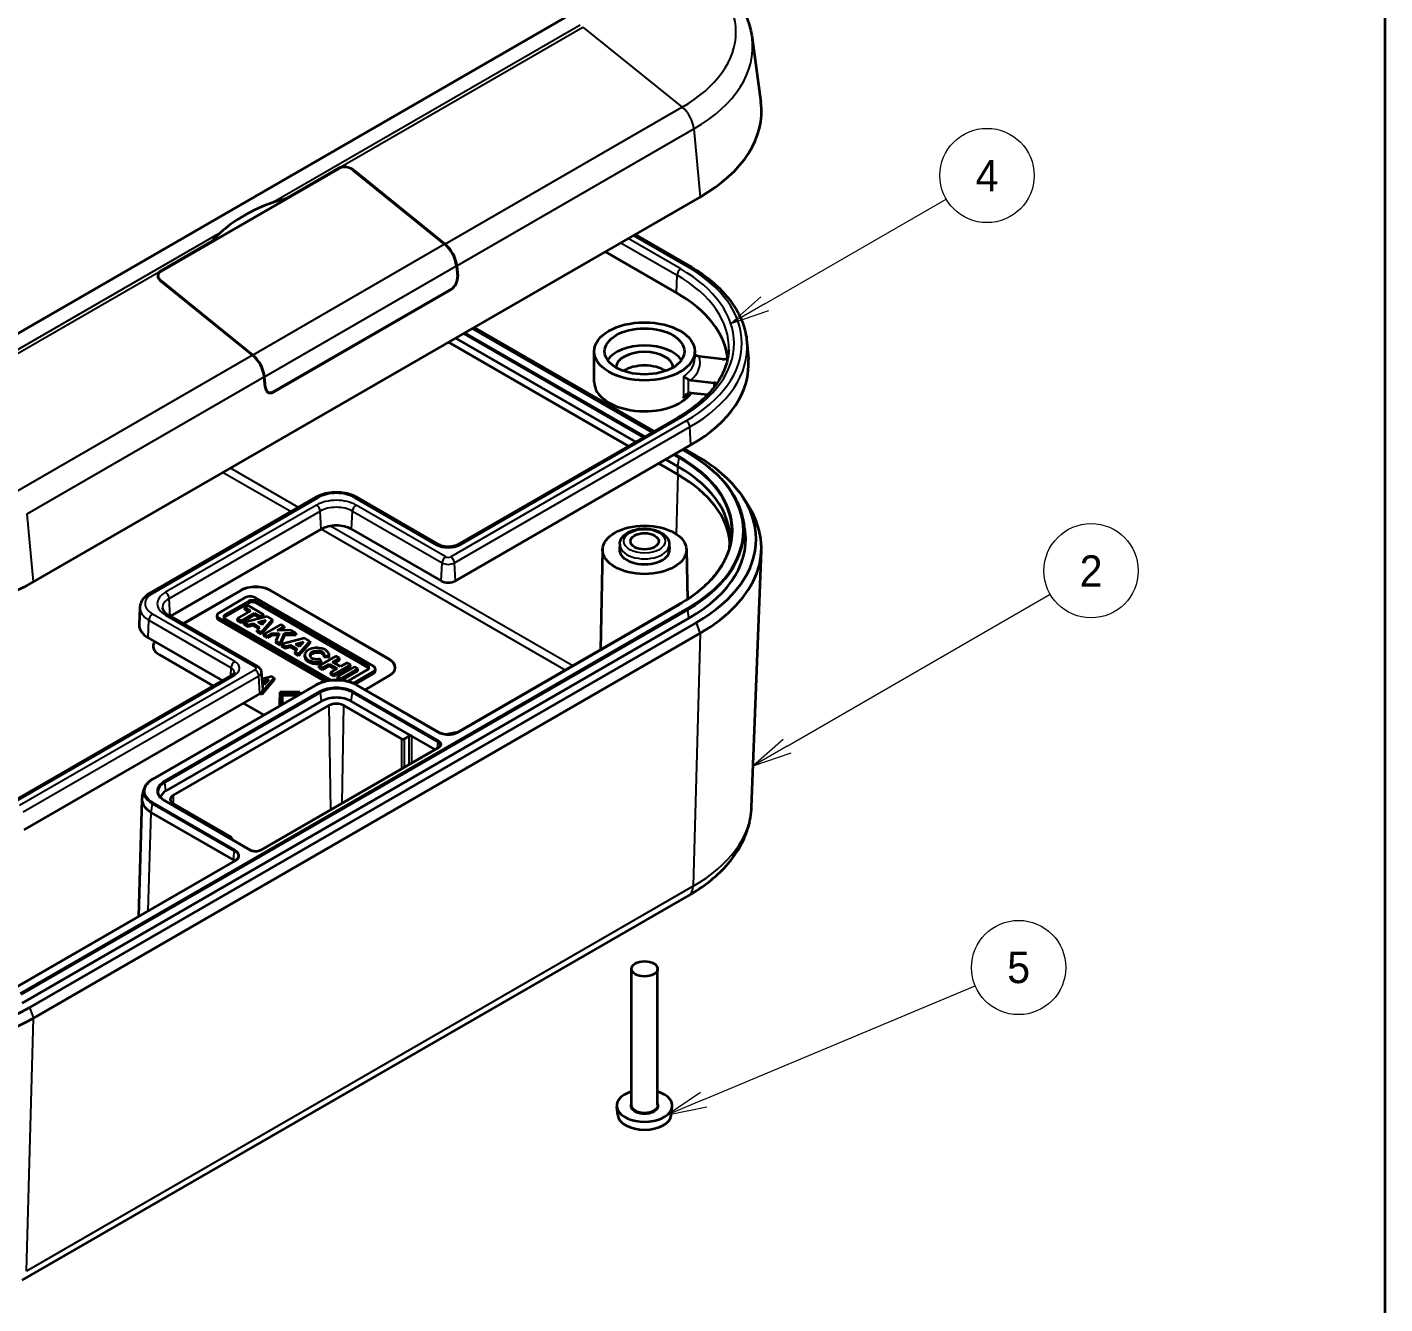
# Model space of a CAD drawing. Header units: millimetres. Extents: x 22 to 2984, y 12 to 577.
# Drawn here: x 478.7 to 608.2, y 115.8 to 237.7 of the extents above; entities that cross this region are included whole.
import ezdxf

# ---------------------------------------------------------------- set-up
doc = ezdxf.new("R2010")
doc.units = ezdxf.units.MM
doc.header["$LTSCALE"] = 1.5
for name, color, linetype, lineweight in [('Border (ISO)', 7, 'Continuous', 35), ('Visible (ISO)', 7, 'Continuous', 35), ('Visible Narrow (ISO)', 7, 'Continuous', 25)]:
    doc.layers.add(name, color=color, linetype=linetype, lineweight=lineweight)
doc.layers.add('Symbol (TK)', color=100, linetype='Continuous', lineweight=18, true_color=0x00ff3f)
doc.styles.add('Note Text (TK2)', font='MS PGothic.ttf')

# ---------------------------------------------------------------- blocks, each defined once
blk = doc.blocks.new('図面枠 tk図枠')
at = {"layer": 'Border (ISO)'}
blk.add_line((405.5, 289), (405.5, 8), dxfattribs=at)
blk = doc.blocks.new('バルーン2')
at = {"layer": 'Symbol (TK)', "color": 100, "true_color": 0x00ff40}
for p, q in [((366.044, 140.882), (377.586, 147.546)), ((365.794, 141.315), (363.879, 139.632)), ((366.044, 140.882), (363.879, 139.632)), ((363.879, 139.632), (366.294, 140.449))]:
    blk.add_line(p, q, dxfattribs=at)
at = {"layer": 'Symbol (TK)'}
blk.add_circle((380.184, 149.046), 3, dxfattribs=at)
at = {"layer": 'Symbol (TK)', "color": 7, "insert": (380.184, 149.029), "char_height": 2, "attachment_point": 5, "style": 'Note Text (TK2)'}
blk.add_mtext('4', dxfattribs=at)
blk = doc.blocks.new('バルーン3')
at = {"layer": 'Symbol (TK)', "color": 100, "true_color": 0x00ff40}
for p, q in [((367.468, 112.724), (384.209, 122.39)), ((367.218, 113.157), (365.303, 111.474)), ((367.468, 112.724), (365.303, 111.474)), ((365.303, 111.474), (367.718, 112.291))]:
    blk.add_line(p, q, dxfattribs=at)
at = {"layer": 'Symbol (TK)'}
blk.add_circle((386.807, 123.89), 3, dxfattribs=at)
at = {"layer": 'Symbol (TK)', "color": 7, "insert": (386.807, 123.872), "char_height": 2, "attachment_point": 5, "style": 'Note Text (TK2)'}
blk.add_mtext('2', dxfattribs=at)
blk = doc.blocks.new('バルーン4')
at = {"layer": 'Symbol (TK)', "color": 100, "true_color": 0x00ff40}
for p, q in [((362.154, 90.231), (379.437, 97.479)), ((361.96, 90.692), (359.848, 89.264)), ((362.154, 90.231), (359.848, 89.264)), ((359.848, 89.264), (362.347, 89.77))]:
    blk.add_line(p, q, dxfattribs=at)
at = {"layer": 'Symbol (TK)'}
blk.add_circle((382.196, 98.636), 3, dxfattribs=at)
at = {"layer": 'Symbol (TK)', "color": 7, "insert": (382.196, 98.63), "char_height": 2, "attachment_point": 5, "style": 'Note Text (TK2)'}
blk.add_mtext('5', dxfattribs=at)

msp = doc.modelspace()

# ---------------------------------------------------------------- linework, layer by layer
at = {"layer": 'Visible (ISO)'}
for p, q in [((530.0199, 238.65984), (466.52171, 201.99914)), ((547.84938, 236.70926), (548.68529, 230.58559)), ((491.40776, 214.41321), (508.44904, 224.25199)), ((503.42858, 221.40242), (508.37833, 224.26015)), ((509.72183, 224.10502), (518.50535, 217.00539)), ((509.79254, 224.09686), (518.5407, 217.0258)), ((479.24963, 184.77106), (542.88924, 221.51341)), ((503.42858, 221.40242), (503.42858, 221.35343)), ((536.69362, 217.93636), (541.81763, 214.97801)), ((491.40776, 214.4622), (496.35751, 217.31993)), ((496.35751, 217.27094), (496.35751, 217.31993)), ((533.84815, 216.29353), (540.63638, 212.37435)), ((491.14416, 214.00274), (491.14416, 213.83629)), ((519.63356, 214.93307), (519.72757, 213.90184)), ((519.66892, 214.95348), (519.759, 213.96535)), ((500.19128, 206.43176), (491.40776, 213.53139)), ((500.15593, 206.41134), (491.40776, 213.4824)), ((519.16188, 212.75875), (502.12061, 202.91997)), ((519.13046, 212.69524), (502.15989, 202.89729)), ((521.16776, 208.9725), (538.3342, 199.06146)), ((521.32249, 209.06183), (538.48892, 199.15079)), ((536.04719, 197.74105), (518.88075, 207.6521)), ((519.55472, 208.04121), (536.72116, 198.13017)), ((547.35406, 207.70338), (547.49618, 206.04597)), ((532.78594, 203.83626), (532.78594, 206.77564)), ((542.38594, 206.12245), (542.38594, 206.77564)), ((544.99923, 206.03575), (542.79102, 206.29074)), ((501.37422, 203.35089), (501.28414, 204.33902)), ((501.4135, 203.32821), (501.3195, 204.35943)), ((542.00655, 204.02618), (544.21476, 203.7712)), ((501.6499, 202.88735), (501.51643, 202.96441)), ((543.58663, 202.61899), (542.00655, 202.80144)), ((540.78953, 200.47905), (519.71775, 188.31325)), ((519.53494, 184.86413), (542.02094, 197.84643)), ((541.22982, 197.38967), (541.69457, 197.12135)), ((541.38454, 197.479), (542.53569, 196.81439)), ((540.76792, 195.01553), (538.94281, 196.06927)), ((539.61678, 196.45838), (540.76792, 195.79377)), ((506.21201, 192.8448), (490.37282, 183.70004)), ((517.97748, 188.31325), (510.12859, 192.8448)), ((546.98769, 192.83397), (547.4554, 192.11953)), ((546.94225, 190.92265), (547.10275, 190.18527)), ((492.33824, 181.49121), (506.73631, 189.80393)), ((509.60429, 189.80393), (518.16029, 184.86413)), ((535.22011, 188.39057), (535.18759, 187.88427)), ((539.95178, 188.39057), (539.9843, 187.88427)), ((533.58625, 187.86143), (533.38154, 178.28663)), ((541.58564, 187.86143), (541.68715, 183.11333)), ((547.803, 163.24797), (548.74223, 187.78189)), ((493.5601, 180.78577), (499.04862, 183.95456)), ((493.57425, 180.7776), (499.04862, 183.93823)), ((499.48007, 183.26609), (496.97213, 181.81814)), ((497.58076, 181.6485), (499.77389, 182.91471)), ((499.77389, 182.73508), (497.58076, 181.46887)), ((511.71545, 176.72302), (500.38251, 183.26609)), ((500.53991, 182.91471), (511.10683, 176.81389)), ((511.10683, 176.63426), (500.53991, 182.73508)), ((501.87705, 183.95456), (513.19076, 177.42259)), ((501.87705, 183.93823), (513.19076, 177.40626)), ((489.41642, 182.33656), (489.34599, 180.69032)), ((492.10802, 181.62413), (500.66402, 176.68432)), ((496.78523, 181.378), (496.78523, 181.55762)), ((499.98426, 182.01173), (498.6988, 181.26957)), ((499.07656, 181.05147), (500.36203, 181.79363)), ((500.36203, 181.614), (499.07656, 180.87184)), ((501.55545, 181.46811), (499.35988, 180.88789)), ((499.76107, 182.5041), (499.44626, 182.32235)), ((499.44626, 182.32235), (499.98426, 182.01173)), ((499.44626, 182.14272), (499.44626, 182.32235)), ((499.8287, 181.92192), (499.44626, 182.14272)), ((501.22249, 181.66035), (499.76107, 182.5041)), ((500.36203, 181.79363), (500.90769, 181.47859)), ((500.36203, 181.614), (500.36203, 181.79363)), ((500.90769, 181.29897), (500.36203, 181.614)), ((500.90769, 181.47859), (501.22249, 181.66035)), ((501.22249, 181.48072), (500.90769, 181.29897)), ((500.90769, 181.29897), (500.90769, 181.47859)), ((501.22249, 181.48072), (501.22249, 181.66035)), ((502.06727, 181.17261), (501.55545, 181.46811)), ((540.90194, 182.62853), (519.68884, 170.38114)), ((541.82858, 181.30095), (478.18897, 144.5586)), ((542.53569, 180.8927), (478.89608, 144.15036)), ((496.97213, 181.29711), (507.33276, 175.31541)), ((507.10432, 175.26767), (496.97213, 181.11748)), ((507.69614, 175.36612), (497.58076, 181.20624)), ((498.6988, 181.26957), (498.6988, 181.08994)), ((498.6988, 181.26957), (499.07656, 181.05147)), ((499.07656, 180.87184), (498.6988, 181.08994)), ((499.07656, 180.87184), (499.07656, 181.05147)), ((499.35988, 180.88789), (499.7462, 180.66485)), ((499.35988, 180.70826), (499.35988, 180.88789)), ((499.7462, 180.48522), (499.35988, 180.70826)), ((499.7462, 180.66485), (500.22153, 180.79046)), ((499.7462, 180.48522), (499.7462, 180.66485)), ((500.22153, 180.61083), (499.7462, 180.48522)), ((500.22153, 180.79046), (500.8416, 180.43247)), ((500.22153, 180.61083), (500.22153, 180.79046)), ((500.73678, 180.31335), (500.22153, 180.61083)), ((500.8416, 180.43247), (500.60816, 180.1672)), ((500.60816, 180.1672), (500.98902, 179.94731)), ((500.60816, 179.98757), (500.60816, 180.1672)), ((500.67468, 180.91022), (501.43999, 181.11247)), ((501.06414, 180.68536), (500.67468, 180.91022)), ((501.23402, 180.87841), (500.88812, 180.78699)), ((500.98902, 179.94731), (502.06727, 181.17261)), ((502.06727, 180.99299), (500.98902, 179.76768)), ((501.43999, 181.11247), (501.06414, 180.68536)), ((502.85674, 180.71624), (501.25633, 179.7924)), ((502.06727, 180.99299), (502.06727, 181.17261)), ((502.51523, 180.12881), (503.19475, 180.52106)), ((503.83673, 180.15034), (502.51523, 180.12881)), ((503.19475, 180.34143), (502.83545, 180.13402)), ((503.19475, 180.52106), (502.85674, 180.71624)), ((503.19475, 180.52106), (503.19475, 180.34143)), ((504.30728, 179.87862), (503.83673, 180.15034)), ((479.24963, 143.12974), (542.88924, 179.87208)), ((490.21967, 179.42871), (497.27448, 175.35561)), ((500.98902, 179.76768), (500.60816, 179.98757)), ((500.98902, 179.76768), (500.98902, 179.94731)), ((501.25633, 179.7924), (501.59434, 179.59722)), ((501.25633, 179.7924), (501.25633, 179.61277)), ((501.59434, 179.41759), (501.25633, 179.61277)), ((501.59434, 179.59722), (502.01717, 179.8413)), ((502.01717, 179.66167), (501.59434, 179.41759)), ((501.59434, 179.59722), (501.59434, 179.41759)), ((502.01717, 179.8413), (502.7242, 179.85282)), ((502.01717, 179.8413), (502.01717, 179.66167)), ((502.6447, 179.6719), (502.01717, 179.66167)), ((502.7242, 179.85282), (502.40594, 179.12856)), ((502.40594, 179.12856), (502.80398, 178.89871)), ((502.40594, 179.12856), (502.40594, 178.94893)), ((502.80398, 178.71908), (502.40594, 178.94893)), ((502.80398, 178.89871), (503.22685, 179.86101)), ((503.22685, 179.68139), (502.80398, 178.71908)), ((502.80398, 178.89871), (502.80398, 178.71908)), ((505.13897, 179.39917), (502.9434, 178.81894)), ((503.22685, 179.86101), (504.30728, 179.87862)), ((503.22685, 179.86101), (503.22685, 179.68139)), ((504.30728, 179.69899), (503.22685, 179.68139)), ((504.2582, 178.84127), (505.02351, 179.04352)), ((504.64766, 178.61642), (504.2582, 178.84127)), ((504.30728, 179.87862), (504.30728, 179.69899)), ((504.57254, 177.87836), (505.65079, 179.10367)), ((505.65079, 178.92404), (504.57254, 177.69873)), ((505.02351, 179.04352), (504.64766, 178.61642)), ((505.65079, 179.10367), (505.13897, 179.39917)), ((505.65079, 179.10367), (505.65079, 178.92404)), ((496.41607, 174.86001), (491.27045, 177.83084)), ((502.9434, 178.81894), (502.9434, 178.63932)), ((502.9434, 178.81894), (503.32972, 178.5959)), ((503.32972, 178.41627), (502.9434, 178.63932)), ((503.32972, 178.5959), (503.80505, 178.72152)), ((503.32972, 178.41627), (503.32972, 178.5959)), ((503.80505, 178.54189), (503.32972, 178.41627)), ((503.80505, 178.72152), (504.42512, 178.36352)), ((503.80505, 178.72152), (503.80505, 178.54189)), ((504.3203, 178.24441), (503.80505, 178.54189)), ((504.42512, 178.36352), (504.19168, 178.09825)), ((504.19168, 178.09825), (504.57254, 177.87836)), ((504.19168, 178.09825), (504.19168, 177.91862)), ((504.57254, 177.69873), (504.19168, 177.91862)), ((504.81754, 178.80946), (504.47164, 178.71805)), ((504.57254, 177.87836), (504.57254, 177.69873)), ((505.15642, 177.61724), (505.15642, 177.79687)), ((508.12273, 177.67649), (506.52246, 176.75257)), ((506.97316, 177.75385), (506.97316, 177.57422)), ((506.97316, 177.75385), (507.46414, 177.7218)), ((507.46414, 177.54217), (506.97316, 177.57422)), ((507.46414, 177.54217), (507.46414, 177.7218)), ((507.47146, 177.61724), (507.47146, 177.79687)), ((508.4559, 177.48414), (508.12273, 177.67649)), ((506.52246, 176.75257), (506.85563, 176.56022)), ((506.52246, 176.57294), (506.52246, 176.75257)), ((506.85563, 176.38059), (506.52246, 176.57294)), ((506.73972, 177.17543), (506.55061, 177.45144)), ((506.73972, 176.9958), (506.73972, 177.17543)), ((506.85563, 176.56022), (507.49835, 176.9313)), ((507.49835, 176.75167), (506.85563, 176.38059)), ((506.85563, 176.38059), (506.85563, 176.56022)), ((507.49835, 176.9313), (508.24339, 176.50115)), ((507.49835, 176.75167), (507.49835, 176.9313)), ((508.08783, 176.41134), (507.49835, 176.75167)), ((508.24339, 176.50115), (507.60067, 176.13007)), ((507.81316, 177.11305), (508.4559, 177.48414)), ((508.55819, 176.6829), (507.81316, 177.11305)), ((507.93383, 175.93772), (509.53411, 176.86164)), ((509.53411, 176.68201), (507.93383, 175.75809)), ((508.4559, 177.30451), (507.96872, 177.02323)), ((509.89088, 176.65565), (508.29061, 175.73173)), ((508.4559, 177.30451), (508.4559, 177.48414)), ((509.20094, 177.05399), (508.55819, 176.6829)), ((508.6264, 175.53786), (510.22667, 176.46178)), ((510.22667, 176.28215), (508.6407, 175.36649)), ((509.53411, 176.86164), (509.20094, 177.05399)), ((511.10683, 176.37163), (509.2067, 175.27459)), ((509.53411, 176.68201), (509.53411, 176.86164)), ((510.22667, 176.46178), (509.89088, 176.65565)), ((510.22667, 176.28215), (510.22667, 176.46178)), ((511.90235, 176.28288), (511.90235, 176.46251)), ((498.22171, 175.9025), (477.14992, 163.7367)), ((501.00872, 176.16836), (501.15084, 174.51095)), ((501.04273, 174.19645), (502.22622, 175.61109)), ((502.22622, 175.43146), (501.04273, 174.01682)), ((502.00383, 175.73948), (501.06791, 175.47806)), ((501.08644, 175.26193), (501.72682, 175.4504)), ((501.51252, 175.2077), (501.10146, 175.08672)), ((501.28593, 174.95107), (501.10409, 175.05605)), ((501.72682, 175.4504), (501.28593, 174.95107)), ((502.22622, 175.61109), (502.00383, 175.73948)), ((502.22622, 175.61109), (502.22622, 175.43146)), ((507.60067, 176.13007), (507.60067, 175.95044)), ((507.60067, 176.13007), (507.93383, 175.93772)), ((507.93383, 175.75809), (507.60067, 175.95044)), ((507.93383, 175.75809), (507.93383, 175.93772)), ((508.29061, 175.73173), (508.29061, 175.5521)), ((508.29061, 175.73173), (508.6264, 175.53786)), ((508.60649, 175.36973), (508.29061, 175.5521)), ((508.6264, 175.36787), (508.6264, 175.53786)), ((509.79135, 175.09112), (511.71545, 176.202)), ((511.71545, 176.02237), (509.96723, 175.01303)), ((513.19076, 175.7896), (510.91471, 174.47552)), ((478.38133, 161.10408), (500.86732, 174.08638)), ((506.18332, 174.91283), (490.62632, 165.93099)), ((501.04273, 174.01682), (500.89424, 174.10255)), ((501.02553, 174.20637), (501.04273, 174.19645)), ((501.04273, 174.19645), (501.04273, 174.01682)), ((502.77375, 174.23925), (502.74514, 173.14148)), ((504.67515, 174.25577), (502.77375, 174.23925)), ((502.99224, 173.14748), (503.01045, 174.10259)), ((503.01045, 173.92296), (502.99422, 173.0716)), ((503.01045, 174.10259), (504.66474, 174.1131)), ((503.01045, 174.10259), (503.01045, 173.92296)), ((504.48505, 173.93233), (503.01045, 173.92296)), ((504.66474, 174.1131), (504.67515, 174.25577)), ((504.66474, 174.1131), (504.66474, 174.03608)), ((504.67515, 174.07614), (504.67256, 174.04059)), ((504.67515, 174.25577), (504.67515, 174.07614)), ((518.00649, 170.38108), (510.15728, 174.91283)), ((506.75609, 173.38093), (491.90685, 164.80772)), ((492.61395, 164.39947), (507.46319, 172.97269)), ((501.25396, 172.06686), (499.31169, 173.18823)), ((502.74514, 173.14148), (502.99224, 173.14748)), ((502.74514, 173.14148), (502.74514, 172.96185)), ((502.80672, 172.96334), (502.74514, 172.96185)), ((502.99224, 173.14748), (502.99224, 173.07046)), ((508.87741, 172.97269), (514.39286, 169.78834)), ((515.38277, 170.03331), (509.58452, 173.38093)), ((514.67566, 169.78834), (515.09997, 170.03331)), ((517.58813, 168.76005), (515.38277, 170.03331)), ((517.92097, 168.95221), (500.95041, 159.15425)), ((489.63709, 164.20711), (489.79758, 164.9445)), ((489.61414, 164.02144), (489.27555, 152.82202)), ((499.97527, 159.15425), (491.77283, 163.88993)), ((498.12941, 160.39863), (492.61395, 163.58298)), ((498.34152, 158.23492), (490.49231, 162.76666)), ((498.11608, 160.22766), (498.12941, 160.23535)), ((498.18795, 160.319), (498.19204, 160.1838)), ((498.47542, 158.13357), (477.26233, 145.88619)), ((478.17182, 118.10242), (541.81143, 154.84476)), ((536.33594, 134.8423), (536.33594, 147.82459)), ((538.83594, 134.8423), (538.83594, 147.82459)), ((535.02834, 133.85262), (534.94102, 134.666)), ((540.14355, 133.85262), (540.23087, 134.666))]:
    msp.add_line(p, q, dxfattribs=at)
for centre, major_axis, ratio, start_param, end_param in [((528.74711, 229.67837), (20, 0), 0.577350269, 5.497787144, 6.361833783), ((509.08543, 223.68861), (-0.9894, 0.21485), 0.675872918, 4.072719214, 5.643515541), ((509.08543, 223.7376), (0.89046, -0.19337), 0.675872918, 0.931126561, 2.501922887), ((510.65875, 213.17731), (16.025, 0), 0.577350269, 2.130122039, 2.582266941), ((518.228, 215.56423), (1, -1.73205), 0.577350269, 0.896055385, 2.15879893), ((518.26335, 215.58465), (1, -1.73205), 0.577350269, 0.896055385, 2.15879893), ((492.04416, 213.89881), (0.89046, -0.19337), 0.675872918, 2.501922887, 4.072719214), ((492.11487, 213.89065), (-0.9894, 0.21485), 0.675872918, 5.643515541, 7.214311868), ((519.05189, 213.5571), (0.40508, 0.91808), 0.637066715, 3.857987805, 5.428784132), ((519.09117, 213.53442), (-0.36457, -0.82627), 0.637066715, 0.716395152, 2.287191478), ((528.74711, 205.51007), (16.81397, 0), 0.577350269, 0.067694162, 0.785398163), ((499.87858, 204.97019), (-1, 1.73205), 0.577350269, 4.037648038, 5.300391584), ((499.91393, 204.9906), (-1, 1.73205), 0.577350269, 4.037648038, 5.300391584), ((537.58594, 205.14265), (-3.8, 0), 0.577350269, 3.518938047, 5.905839914), ((537.58594, 205.14265), (-2.75, 0), 0.577350269, 3.208676848, 6.216101112), ((537.58594, 203.83626), (-2.75, 0), 0.577350269, 3.88555462, 5.539223341), ((528.74711, 205.51007), (18.77203, 0), 0.577350269, 5.497787144, 6.3326512), ((537.58594, 203.83626), (4.8, 0), 0.577350269, 3.141592654, 5.899166759), ((502.08133, 203.75914), (0.40508, 0.91808), 0.637066715, 2.287191478, 3.857987805), ((502.0499, 203.69564), (-0.36457, -0.82627), 0.637066715, 5.428784132, 6.999580459), ((528.74711, 188.85354), (17, 0), 0.577350269, 6.19605975, 7.068583471), ((528.74711, 188.85354), (19.5, 0), 0.577350269, 5.497787144, 7.068583471), ((528.74711, 188.07531), (17, 0), 0.577350269, 0.039655642, 0.785398163), ((528.74711, 188.03705), (20, 0), 0.577350269, 5.497787144, 6.644552431), ((508.1703, 188.97602), (2.02797, 0), 0.577350269, 0.785398163, 2.35619449), ((528.74711, 188.85354), (18.5, 0), 0.577350269, 5.497787144, 6.408192635), ((537.58594, 187.83292), (2.4, 0), 0.577350269, 3.10452627, 6.32025169), ((465.1075, 192.93603), (20, 0), 0.577350269, 3.926990817, 5.497787144), ((500.46284, 183.13807), (2, 0), 0.577350269, 0.785398163, 2.35619449), ((500.46284, 183.12174), (2, 0), 0.577350269, 0.785398163, 2.35619449), ((518.84761, 185.26096), (0.97203, 0), 0.577350269, 3.926990817, 5.497787144), ((499.93129, 183.00558), (-0.63812, 0), 0.577350269, 3.926990817, 5.497787144), ((500.1569, 182.69358), (0.54166, 0), 0.577350269, 0.785398163, 2.35619449), ((500.1569, 182.51395), (-0.54166, 0), 0.577350269, 3.926990817, 5.497787144), ((497.42335, 181.55762), (-0.63812, 0), 0.577350269, 5.497787144, 7.068583471), ((497.96377, 181.42737), (-0.54166, 0), 0.577350269, 5.497787144, 7.068583471), ((497.96377, 181.24774), (-0.54166, 0), 0.577350269, 5.497787144, 5.991885335), ((492.33111, 180.64775), (-2.98603, 0), 0.577350269, 6.258490084, 7.068583471), ((497.42335, 181.378), (-0.63812, 0), 0.577350269, 0, 0.785398163), ((492.68466, 178.64734), (-2, 0), 0.577350269, 5.90169621, 7.068583471), ((492.68466, 178.63101), (-2, 0), 0.577350269, 5.890846054, 6.27611418), ((506.31394, 177.79687), (1.15752, 0), 0.577350269, 6.170621009, 11.372251568), ((506.31394, 177.61724), (-1.15752, 0), 0.577350269, 0, 1.947473607), ((506.31394, 177.79687), (-0.67906, -0.08192), 0.565979581, 2.821874627, 8.140938251), ((506.31394, 177.61724), (0.67906, 0.08192), 0.565979581, 0.164799493, 2.840442724), ((506.31394, 177.61724), (1.15752, 0), 0.577350269, 6.170621009, 6.283185307), ((510.72382, 176.59276), (0.54166, 0), 0.577350269, 5.497787144, 7.068583471), ((510.72382, 176.41313), (0.54166, 0), 0.577350269, 0.291299972, 0.785398163), ((511.26423, 176.46251), (0.63812, 0), 0.577350269, 5.497787144, 7.068583471), ((511.26423, 176.28288), (0.63812, 0), 0.577350269, 5.497787144, 6.283185307), ((511.77655, 176.6061), (2, 0), 0.577350269, 5.497787144, 7.068583471), ((511.77655, 176.58977), (2, 0), 0.577350269, 0.007071127, 0.785398163), ((500.18, 174.4832), (0.97203, 0), 0.577350269, 5.497787144, 6.3326512), ((508.1703, 172.56444), (-2, 0), 0.577350269, 3.926990817, 5.497787144), ((508.1703, 172.56444), (-1, 0), 0.577350269, 3.926990817, 5.497787144), ((514.53426, 169.87002), (-0.2, 0), 0.577526149, 0.785550457, 2.356042197), ((515.24137, 169.95162), (-0.2, 0), 0.577526149, 3.92714311, 5.497634851), ((519.90827, 169.0535), (2.3, 0), 0.577350269, 1.67128384, 2.120025036), ((493.32106, 163.99122), (-2, 0), 0.577350269, 5.497787144, 6.080746368), ((492.6146, 163.99122), (-3.00091, 0), 0.577174443, 6.158215654, 7.068431177), ((493.32106, 163.99122), (-1, 0), 0.577350269, 5.497787144, 7.068583471), ((497.98792, 160.31699), (0.20006, 0), 0.577174443, 5.497939437, 7.068431177), ((497.6343, 157.82661), (-1.00008, -0.00013), 0.577350256, 3.706250094, 3.926838501), ((465.1075, 152.1112), (-19.5, 0), 0.577350269, 0.785398163, 2.35619449), ((465.1075, 151.2947), (-20, 0), 0.577350269, 0.785398163, 2.35619449), ((537.58594, 134.76065), (-2.65, 0), 0.577350269, 5.203604591, 10.504358677), ((537.58594, 133.94415), (2.56251, 0), 0.577350269, 3.203496009, 6.221281952)]:
    msp.add_ellipse(centre, major_axis=major_axis, ratio=ratio, start_param=start_param, end_param=end_param, dxfattribs=at)
for centre, major_axis in [((537.58594, 206.77564), (-4.8, 0)), ((537.58594, 206.77564), (-3.81047, 0)), ((537.58594, 187.83292), (-4, 0)), ((537.58594, 188.64942), (-1.35, 0)), ((537.58594, 147.82459), (1.25, 0))]:
    msp.add_ellipse(centre, major_axis=major_axis, ratio=0.577350269, dxfattribs=at)
for points, knots in [([(541.89077, 244.40294), (542.53361, 244.03179), (543.13853, 243.63011), (544.26061, 242.76732), (544.77782, 242.30618), (545.71126, 241.32598), (546.12754, 240.80679), (546.84271, 239.71429), (547.14151, 239.14075), (547.60232, 237.95099), (547.764, 237.33473), (547.84938, 236.70926)], [6.2831853072, 6.2831853072, 6.2831853072, 6.2831853072, 6.4245352446, 6.4245352446, 6.5658851821, 6.5658851821, 6.7072351195, 6.7072351195, 6.848585057, 6.848585057, 6.9899349944, 6.9899349944, 6.9899349944, 6.9899349944]), ([(541.81763, 214.97801), (542.46503, 214.60423), (543.06676, 214.20175), (544.16588, 213.34625), (544.6633, 212.89323), (545.54216, 211.94427), (545.92362, 211.4483), (546.55985, 210.42243), (546.81458, 209.89246), (547.18794, 208.81047), (547.30646, 208.25846), (547.35406, 207.70338)], [6.2831853072, 6.2831853072, 6.2831853072, 6.2831853072, 6.4303717612, 6.4303717612, 6.5775582152, 6.5775582152, 6.7247446693, 6.7247446693, 6.8719311233, 6.8719311233, 7.0191175773, 7.0191175773, 7.0191175773, 7.0191175773]), ([(545.62638, 206.91661), (545.60649, 206.45159), (545.52534, 205.98684), (545.23962, 205.06374), (545.03492, 204.60537), (544.50225, 203.70452), (544.17424, 203.26212), (543.39952, 202.40531), (542.95283, 201.99095), (541.95001, 201.20228), (541.39391, 200.82798), (540.78953, 200.47905)], [0.8100933863, 0.8100933863, 0.8100933863, 0.8100933863, 0.9622339744, 0.9622339744, 1.1143745625, 1.1143745625, 1.2665151506, 1.2665151506, 1.4186557387, 1.4186557387, 1.5707963268, 1.5707963268, 1.5707963268, 1.5707963268]), ([(542.38594, 206.49394), (542.39453, 206.48426), (542.40337, 206.47484), (542.45592, 206.42199), (542.50563, 206.38431), (542.56075, 206.35766)], [-0.02229733984, -0.02229733984, -0.02229733984, -0.02229733984, -0.0184375372, -0.0184375372, 0, 0, 0, 0]), ([(542.79102, 206.29074), (542.72381, 206.2985), (542.64456, 206.32008), (542.57501, 206.35091), (542.5679, 206.3542), (542.56075, 206.35766)], [0.07678271451, 0.07678271451, 0.07678271451, 0.07678271451, 0.0973435931, 0.0973435931, 0.09965056397, 0.09965056397, 0.09965056397, 0.09965056397]), ([(544.99923, 206.03575), (545.06315, 206.02837), (545.12896, 206.02827), (545.25691, 206.04264), (545.31784, 206.05696), (545.42671, 206.09828), (545.47362, 206.12487), (545.52339, 206.1669), (545.53506, 206.17839), (545.54531, 206.19029)], [0, 0, 0, 0, 0.01955585293, 0.01955585293, 0.03910535638, 0.03910535638, 0.05864220474, 0.05864220474, 0.06556247009, 0.06556247009, 0.06556247009, 0.06556247009]), ([(541.77629, 204.0931), (541.72117, 204.11976), (541.66776, 204.14676), (541.55157, 204.20777), (541.49101, 204.24144), (541.38213, 204.30468), (541.33347, 204.33465), (541.29344, 204.36057), (541.2928, 204.36098), (541.29216, 204.36139)], [-0.07035005714, -0.07035005714, -0.07035005714, -0.07035005714, -0.05176130258, -0.05176130258, -0.02678478845, -0.02678478845, 0, 0, 0.00043440757, 0.00043440757, 0.00043440757, 0.00043440757]), ([(541.77629, 204.0931), (541.78344, 204.08964), (541.79055, 204.08636), (541.8601, 204.05552), (541.93935, 204.03394), (542.00655, 204.02618)], [0.20858760482, 0.20858760482, 0.20858760482, 0.20858760482, 0.21089457568, 0.21089457568, 0.23145545428, 0.23145545428, 0.23145545428, 0.23145545428]), ([(544.47104, 203.69188), (544.46711, 203.69416), (544.46311, 203.6964), (544.42516, 203.71695), (544.38701, 203.73249), (544.30439, 203.75704), (544.26032, 203.76594), (544.21476, 203.7712)], [0.05690688292, 0.05690688292, 0.05690688292, 0.05690688292, 0.05857914088, 0.05857914088, 0.07251652839, 0.07251652839, 0.08645507491, 0.08645507491, 0.08645507491, 0.08645507491]), ([(541.29216, 202.32015), (541.2928, 202.32146), (541.29344, 202.32276), (541.35106, 202.43992), (541.42564, 202.54547), (541.57388, 202.68886), (541.64117, 202.73551), (541.73092, 202.77413), (541.75351, 202.78194), (541.77629, 202.78769)], [-0.18392634885, -0.18392634885, -0.18392634885, -0.18392634885, -0.18357025318, -0.18357025318, -0.15189308918, -0.15189308918, -0.12837436841, -0.12837436841, -0.12065238191, -0.12065238191, -0.12065238191, -0.12065238191]), ([(542.00655, 202.80144), (541.93935, 202.8092), (541.8601, 202.80592), (541.79055, 202.79115), (541.78346, 202.78947), (541.77629, 202.78769)], [0.07678271451, 0.07678271451, 0.07678271451, 0.07678271451, 0.0973435931, 0.0973435931, 0.09965056397, 0.09965056397, 0.09965056397, 0.09965056397]), ([(541.69457, 197.12135), (542.2657, 196.79161), (542.79938, 196.43987), (543.78258, 195.69829), (544.23209, 195.30844), (545.03903, 194.49709), (545.39644, 194.0756), (546.01266, 193.20803), (546.27146, 192.76194), (546.68541, 191.85287), (546.84056, 191.38989), (546.94225, 190.92265)], [6.2831853072, 6.2831853072, 6.2831853072, 6.2831853072, 6.4152634743, 6.4152634743, 6.5473416415, 6.5473416415, 6.6794198087, 6.6794198087, 6.8114979759, 6.8114979759, 6.943576143, 6.943576143, 6.943576143, 6.943576143]), ([(510.12859, 192.8448), (509.91043, 192.97076), (509.66724, 193.07177), (509.14916, 193.22417), (508.87424, 193.27542), (508.31328, 193.32672), (508.02732, 193.32672), (507.46636, 193.27542), (507.19144, 193.22417), (506.67337, 193.07177), (506.43017, 192.97076), (506.21201, 192.8448)], [6.283185307, 6.283185307, 6.283185307, 6.283185307, 6.597344573, 6.597344573, 6.911503838, 6.911503838, 7.225663103, 7.225663103, 7.539822369, 7.539822369, 7.853981634, 7.853981634, 7.853981634, 7.853981634]), ([(535.22011, 188.39057), (535.22974, 188.54054), (535.27203, 188.68742), (535.41545, 188.97152), (535.52229, 189.10559), (535.80049, 189.36101), (535.98055, 189.47609), (536.39138, 189.6677), (536.62484, 189.74148), (537.11249, 189.83803), (537.36639, 189.86115), (537.87165, 189.85666), (538.12289, 189.82937), (538.60306, 189.72533), (538.83177, 189.64837), (539.24572, 189.44496), (539.43108, 189.3182), (539.72211, 189.02246), (539.83296, 188.85569), (539.92657, 188.57976), (539.94567, 188.48567), (539.95178, 188.39057)], [3.9640572, 3.9640572, 3.9640572, 3.9640572, 4.210587768, 4.210587768, 4.488360498, 4.488360498, 4.818280356, 4.818280356, 5.167417787, 5.167417787, 5.513188907, 5.513188907, 5.856799064, 5.856799064, 6.202926761, 6.202926761, 6.551904445, 6.551904445, 6.875180539, 6.875180539, 7.031517087, 7.031517087, 7.031517087, 7.031517087]), ([(519.71775, 188.31325), (519.65528, 188.27718), (519.57887, 188.2424), (519.40121, 188.18177), (519.29897, 188.15642), (519.07874, 188.12127), (518.96033, 188.11207), (518.72221, 188.11266), (518.60252, 188.1227), (518.37812, 188.16021), (518.27327, 188.18746), (518.10332, 188.24836), (518.03459, 188.28027), (517.97748, 188.31325)], [1.570796327, 1.570796327, 1.570796327, 1.570796327, 1.822325632, 1.822325632, 2.086511108, 2.086511108, 2.360516983, 2.360516983, 2.637967888, 2.637967888, 2.91165841, 2.91165841, 3.141592654, 3.141592654, 3.141592654, 3.141592654]), ([(545.77495, 188.36718), (545.68177, 187.9391), (545.5395, 187.51422), (545.15867, 186.67789), (544.9201, 186.26645), (544.35032, 185.46426), (544.01911, 185.07351), (543.26951, 184.31981), (542.85112, 183.95686), (541.93435, 183.26538), (541.43597, 182.93685), (540.90194, 182.62853)], [0.910405491, 0.910405491, 0.910405491, 0.910405491, 1.0424836581, 1.0424836581, 1.1745618253, 1.1745618253, 1.3066399925, 1.3066399925, 1.4387181596, 1.4387181596, 1.5707963268, 1.5707963268, 1.5707963268, 1.5707963268]), ([(490.37282, 183.70004), (490.26717, 183.63904), (490.16737, 183.57216), (489.98176, 183.42619), (489.89593, 183.34708), (489.74128, 183.17605), (489.67246, 183.08408), (489.55631, 182.88764), (489.50904, 182.7831), (489.44147, 182.56481), (489.42132, 182.4511), (489.41642, 182.33656)], [1.5707963268, 1.5707963268, 1.5707963268, 1.5707963268, 1.7229369149, 1.7229369149, 1.875077503, 1.875077503, 2.0272180911, 2.0272180911, 2.1793586792, 2.1793586792, 2.3314992673, 2.3314992673, 2.3314992673, 2.3314992673]), ([(491.57771, 182.24727), (491.58058, 182.21389), (491.58766, 182.17959), (491.61308, 182.10593), (491.63152, 182.06656), (491.68332, 181.98305), (491.71671, 181.93897), (491.80023, 181.84878), (491.85035, 181.80272), (491.96716, 181.7118), (492.03383, 181.66696), (492.10802, 181.62413)], [2.4056603834, 2.4056603834, 2.4056603834, 2.4056603834, 2.5528468375, 2.5528468375, 2.7000332915, 2.7000332915, 2.8472197455, 2.8472197455, 2.9944061996, 2.9944061996, 3.1415926536, 3.1415926536, 3.1415926536, 3.1415926536]), ([(500.66402, 176.68432), (500.6939, 176.66707), (500.72363, 176.64739), (500.7822, 176.60181), (500.81105, 176.57589), (500.86633, 176.5162), (500.89277, 176.48238), (500.94022, 176.40589), (500.96117, 176.36314), (500.99327, 176.27012), (501.0043, 176.21985), (501.00872, 176.16836)], [0, 0, 0, 0, 0.147186454, 0.147186454, 0.2943729081, 0.2943729081, 0.4415593621, 0.4415593621, 0.5887458161, 0.5887458161, 0.7359322701, 0.7359322701, 0.7359322701, 0.7359322701]), ([(498.43566, 176.11499), (498.43555, 176.11244), (498.43524, 176.1093), (498.43143, 176.097), (498.4278, 176.08782), (498.41288, 176.06258), (498.40153, 176.0466), (498.36842, 176.00998), (498.34668, 175.98941), (498.2922, 175.94656), (498.25949, 175.92432), (498.22171, 175.9025)], [0.8100933863, 0.8100933863, 0.8100933863, 0.8100933863, 0.9622339744, 0.9622339744, 1.1143745625, 1.1143745625, 1.2665151506, 1.2665151506, 1.4186557387, 1.4186557387, 1.5707963268, 1.5707963268, 1.5707963268, 1.5707963268]), ([(510.15728, 174.91283), (510.05194, 174.97365), (509.93877, 175.02942), (509.69945, 175.12982), (509.57329, 175.17444), (509.31098, 175.25161), (509.17482, 175.28417), (508.89565, 175.33655), (508.75265, 175.35637), (508.46318, 175.38284), (508.31673, 175.38949), (508.02383, 175.38949), (507.87737, 175.38283), (507.58791, 175.35636), (507.4449, 175.33654), (507.16574, 175.28416), (507.02958, 175.2516), (506.76727, 175.17442), (506.64113, 175.12981), (506.40183, 175.02942), (506.28866, 174.97365), (506.18332, 174.91283)], [0, 0, 0, 0, 0.0430280012, 0.0430280012, 0.0860560024, 0.0860560024, 0.1290840036, 0.1290840036, 0.1721120048, 0.1721120048, 0.215140006, 0.215140006, 0.2581680072, 0.2581680072, 0.3011960084, 0.3011960084, 0.3442240096, 0.3442240096, 0.3872520108, 0.3872520108, 0.430280012, 0.430280012, 0.430280012, 0.430280012]), ([(519.68884, 170.38114), (519.64731, 170.35716), (519.60215, 170.33477), (519.50559, 170.29388), (519.45416, 170.27541), (519.3463, 170.24302), (519.28984, 170.22913), (519.17336, 170.20642), (519.11332, 170.19762), (518.9913, 170.18544), (518.92932, 170.18207), (518.80514, 170.1809), (518.74292, 170.18309), (518.62, 170.193), (518.55929, 170.2007), (518.44108, 170.22133), (518.38356, 170.23425), (518.27329, 170.26485), (518.22052, 170.28252), (518.11143, 170.3258), (518.05635, 170.3523), (518.00649, 170.38108)], [0, 0, 0, 0, 0.0192421298, 0.0192421298, 0.0385498869, 0.0385498869, 0.0579440288, 0.0579440288, 0.0774124314, 0.0774124314, 0.0969278613, 0.0969278613, 0.1164627105, 0.1164627105, 0.1359826108, 0.1359826108, 0.1554588796, 0.1554588796, 0.1748646946, 0.1748646946, 0.197962324, 0.197962324, 0.197962324, 0.197962324]), ([(518.08999, 169.14252), (518.08739, 169.13057), (518.08336, 169.11836), (518.07193, 169.09327), (518.06453, 169.0804), (518.04599, 169.0543), (518.03485, 169.04107), (518.0087, 169.01479), (517.99371, 169.00173), (517.96002, 168.97632), (517.94133, 168.96397), (517.92097, 168.95221)], [0.910405491, 0.910405491, 0.910405491, 0.910405491, 1.0424836581, 1.0424836581, 1.1745618253, 1.1745618253, 1.3066399925, 1.3066399925, 1.4387181596, 1.4387181596, 1.5707963268, 1.5707963268, 1.5707963268, 1.5707963268]), ([(490.62632, 165.93099), (490.53775, 165.87985), (490.45469, 165.82514), (490.30107, 165.70927), (490.23049, 165.64812), (490.10318, 165.52012), (490.04644, 165.45328), (489.94806, 165.31478), (489.90642, 165.24312), (489.83948, 165.09614), (489.81419, 165.02081), (489.79758, 164.9445)], [0, 0, 0, 0, 0.0361801462, 0.0361801462, 0.0723602923, 0.0723602923, 0.1085404385, 0.1085404385, 0.1447205846, 0.1447205846, 0.1809007308, 0.1809007308, 0.1809007308, 0.1809007308]), ([(491.77283, 163.88993), (491.70577, 163.92865), (491.64347, 163.96975), (491.52951, 164.05571), (491.47784, 164.10057), (491.38592, 164.19299), (491.34568, 164.24053), (491.27703, 164.33719), (491.24862, 164.38629), (491.20361, 164.48513), (491.18701, 164.53486), (491.17617, 164.58463)], [3.1415926536, 3.1415926536, 3.1415926536, 3.1415926536, 3.2736708208, 3.2736708208, 3.4057489879, 3.4057489879, 3.5378271551, 3.5378271551, 3.6699053223, 3.6699053223, 3.8019834894, 3.8019834894, 3.8019834894, 3.8019834894]), ([(541.81143, 154.84476), (542.50167, 155.24327), (543.14799, 155.67722), (544.33783, 156.61399), (544.88143, 157.11688), (545.8489, 158.18959), (546.27281, 158.75962), (546.97936, 159.96067), (547.26176, 160.59198), (547.66089, 161.89714), (547.77708, 162.57086), (547.803, 163.24797)], [4.7123889804, 4.7123889804, 4.7123889804, 4.7123889804, 4.8650488359, 4.8650488359, 5.0177086915, 5.0177086915, 5.1703685471, 5.1703685471, 5.3230284026, 5.3230284026, 5.4756882582, 5.4756882582, 5.4756882582, 5.4756882582]), ([(498.78707, 158.49209), (498.78172, 158.46752), (498.77349, 158.4428), (498.75087, 158.39312), (498.73646, 158.36816), (498.70121, 158.31853), (498.68036, 158.29386), (498.63228, 158.24552), (498.60505, 158.22186), (498.54459, 158.17625), (498.51136, 158.15432), (498.47542, 158.13357)], [0.11472337547, 0.11472337547, 0.11472337547, 0.11472337547, 0.13137116546, 0.13137116546, 0.14801895544, 0.14801895544, 0.16466674543, 0.16466674543, 0.18131453542, 0.18131453542, 0.19796232541, 0.19796232541, 0.19796232541, 0.19796232541]), ([(500.95041, 159.15425), (500.90496, 159.12802), (500.85111, 159.10479), (500.73121, 159.06781), (500.66503, 159.05418), (500.52716, 159.03874), (500.45545, 159.03706), (500.31468, 159.04611), (500.24565, 159.05686), (500.11832, 159.08915), (500.05996, 159.1106), (499.99776, 159.14172), (499.98627, 159.1479), (499.97527, 159.15425)], [1.570796327, 1.570796327, 1.570796327, 1.570796327, 1.865525459, 1.865525459, 2.164575331, 2.164575331, 2.467097017, 2.467097017, 2.770051797, 2.770051797, 3.070241887, 3.070241887, 3.141592654, 3.141592654, 3.141592654, 3.141592654])]:
    msp.add_open_spline(points, degree=3, knots=knots, dxfattribs=at)
for points in [[(502.15565, 221.01946), (502.57671, 221.17164), (503.00538, 221.30305), (503.42858, 221.40242)], [(496.35751, 217.31993), (496.57146, 217.58842), (496.81215, 217.84346), (497.07575, 218.08657)]]:
    msp.add_open_spline(points, degree=3, dxfattribs=at)
at = {"layer": 'Visible Narrow (ISO)'}
for p, q in [((531.4355, 237.92419), (502.15565, 221.01946)), ((508.37833, 224.26015), (531.71285, 237.73235)), ((531.71285, 237.73235), (541.16812, 230.08974)), ((541.16812, 230.08974), (518.5407, 217.0258)), ((519.66892, 214.95348), (542.29633, 228.01742)), ((542.29633, 228.01742), (542.88924, 221.51341)), ((508.37833, 224.26015), (508.37833, 224.21117)), ((509.79254, 224.04787), (509.79254, 224.09686)), ((497.07575, 218.08657), (467.79589, 201.18184)), ((536.54717, 217.85181), (541.56763, 214.95325)), ((518.50535, 217.00539), (500.19128, 206.43176)), ((535.32452, 217.14591), (540.6862, 214.05035)), ((541.03953, 214.64835), (536.01908, 217.54691)), ((468.07324, 200.99), (491.40776, 214.4622)), ((491.40776, 214.41321), (491.40776, 214.4622)), ((501.3195, 204.35943), (519.63356, 214.93307)), ((519.759, 213.96535), (519.71971, 213.98803)), ((540.63638, 212.37435), (540.6862, 214.05035)), ((491.40776, 213.4824), (491.40776, 213.53139)), ((519.09117, 212.71792), (519.13046, 212.69524)), ((521.13847, 208.95559), (538.30491, 199.04455)), ((520.31777, 208.48176), (537.48421, 198.57072)), ((537.61228, 198.64466), (520.44584, 208.5557)), ((500.15593, 206.41134), (477.52851, 193.3474)), ((478.65672, 191.27508), (501.28414, 204.33902)), ((541.29216, 204.36139), (541.29216, 202.32015)), ((541.77629, 202.78769), (541.77629, 204.0931)), ((501.4135, 203.32821), (501.37422, 203.35089)), ((502.15989, 202.89729), (502.12061, 202.91997)), ((541.56763, 200.14938), (519.08163, 187.16709)), ((519.96775, 188.28848), (541.03953, 200.45428)), ((519.43433, 186.58369), (541.92032, 199.56599)), ((542.02094, 197.84643), (541.92032, 199.56599)), ((541.20053, 197.37276), (541.64457, 197.11639)), ((540.37983, 196.89893), (540.8823, 196.60883)), ((540.95194, 196.7165), (540.5079, 196.97287)), ((540.76792, 195.79377), (540.8823, 196.60883)), ((540.76792, 195.01553), (540.76792, 195.79377)), ((497.35699, 195.22535), (503.84611, 191.47885)), ((504.542, 191.88062), (498.05288, 195.62712)), ((540.76792, 195.01553), (540.61669, 189.34008)), ((490.62282, 183.67528), (506.46201, 192.82004)), ((506.283, 192.10689), (491.85802, 183.77863)), ((509.87859, 192.82004), (517.72748, 188.28848)), ((518.61359, 187.16709), (510.0576, 192.10689)), ((479.24963, 184.77106), (478.65672, 191.27508)), ((492.21072, 183.19523), (506.63569, 191.5235)), ((506.73631, 189.80393), (506.63569, 191.5235)), ((509.60429, 189.80393), (509.70491, 191.5235)), ((509.70491, 191.5235), (518.2609, 186.58369)), ((506.74174, 189.80706), (530.03863, 176.35659)), ((530.73452, 176.75837), (507.62082, 190.10307)), ((518.16029, 184.86413), (518.2609, 186.58369)), ((519.53494, 184.86413), (519.43433, 186.58369)), ((492.30945, 181.50783), (492.21072, 183.19523)), ((499.04862, 183.95456), (499.04862, 183.93823)), ((499.77389, 182.73508), (499.77389, 182.91471)), ((500.53991, 182.73508), (500.53991, 182.91471)), ((501.87705, 183.95456), (501.87705, 183.93823)), ((541.64457, 182.22369), (478.00496, 145.48134)), ((478.0746, 145.37367), (541.71421, 182.11601)), ((498.47171, 177.17116), (490.62282, 181.70271)), ((491.85802, 181.59936), (500.41402, 176.65956)), ((497.58076, 181.6485), (497.58076, 181.46887)), ((519.73884, 170.37619), (540.95194, 182.62358)), ((541.82858, 181.30095), (541.71421, 182.11601)), ((490.21967, 179.42871), (490.26948, 181.10471)), ((490.26948, 181.10471), (498.11837, 176.57316)), ((496.97213, 181.11748), (496.97213, 181.29711)), ((542.88924, 179.87208), (542.53569, 180.8927)), ((542.88924, 179.87208), (542.22495, 155.70971)), ((500.41402, 176.38933), (477.92802, 163.40704)), ((498.09628, 175.83008), (498.11837, 176.57316)), ((511.10683, 176.63426), (511.10683, 176.81389)), ((513.19076, 177.42259), (513.19076, 177.40626)), ((477.39992, 163.71193), (498.47171, 175.87773)), ((478.28071, 162.82364), (500.76671, 175.80594)), ((500.86732, 174.08638), (500.76671, 175.80594)), ((511.71545, 176.202), (511.71545, 176.02237)), ((490.67632, 165.92604), (506.23332, 174.90787)), ((506.57207, 174.30367), (491.72283, 165.73046)), ((491.79247, 165.62278), (506.64171, 174.196)), ((506.75609, 173.38093), (506.64171, 174.196)), ((509.58452, 173.38093), (509.69889, 174.196)), ((509.69889, 174.196), (517.90133, 169.46032)), ((517.97097, 169.56799), (509.76853, 174.30367)), ((510.10728, 174.90787), (517.95649, 170.37613)), ((507.46319, 172.97269), (507.61263, 163.00069)), ((508.7377, 163.65025), (508.87741, 172.97269)), ((514.39286, 169.78834), (514.39286, 166.91526)), ((514.67566, 167.07854), (514.67566, 169.78834)), ((515.09997, 170.03331), (515.09997, 167.32351)), ((515.38277, 167.48678), (515.38277, 170.03331)), ((501.00041, 159.1493), (517.97097, 168.94726)), ((517.82201, 168.89508), (517.90133, 169.46032)), ((491.90685, 164.80772), (491.79247, 165.62278)), ((490.49231, 162.76666), (490.60669, 163.58173)), ((490.60669, 163.58173), (498.4559, 159.04998)), ((498.52553, 159.15766), (490.67632, 163.6894)), ((491.72283, 163.88498), (499.92527, 159.1493)), ((492.6263, 163.57585), (492.61395, 164.39947)), ((490.20793, 153.36033), (490.49231, 162.76666)), ((498.12941, 160.23535), (498.12988, 160.21969)), ((477.31233, 145.88123), (498.52542, 158.12862)), ((498.34152, 158.23492), (498.33882, 158.0547)), ((542.22495, 155.70971), (478.58534, 118.96736)), ((478.89608, 144.15036), (479.24963, 143.12974)), ((478.58534, 118.96736), (479.24963, 143.12974))]:
    msp.add_line(p, q, dxfattribs=at)
for centre, major_axis, start_param, end_param in [((528.74711, 237.26102), (17.56596, 0), 5.497787144, 7.068583471), ((528.74711, 235.84007), (19.1615, 0), 5.497787144, 6.361833783), ((540.89077, 228.64859), (1, -1.73205), 0.896055385, 2.15879893), ((541.03953, 214.2401), (0.25, 0.43301), 0.785398163, 2.321287905), ((528.74711, 207.15732), (16.88442, 0), 6.258490084, 7.068583471), ((528.74711, 207.55132), (17.38411, 0), 5.497787144, 7.068583471), ((541.56763, 214.545), (0.25, 0.43301), 0, 0.785398163), ((528.74711, 207.55132), (18.13095, 0), 5.497787144, 7.068583471), ((528.74711, 207.17155), (18.62974, 0), 5.497787144, 6.3326512), ((537.58594, 206.12245), (4.8, 0), 5.594574137, 6.283185307), ((537.58594, 205.7142), (5.3, 0), 5.698847509, 6.472731986), ((537.58594, 204.08121), (4.8, 0), 5.594574137, 5.802741283), ((541.03953, 200.04603), (-0.25, 0.43301), 5.497787144, 6.283185307), ((541.56763, 199.74114), (0.25, -0.43301), 0.855211333, 2.35619449), ((541.64457, 197.03474), (0.05, 0.0866), 0, 0.785398163), ((528.74711, 189.67004), (18.23976, 0), 5.497787144, 7.068583471), ((540.95194, 196.63485), (0.05, 0.0866), 0.785398163, 2.181661565), ((528.74711, 189.60257), (17.16176, 0), 6.15817798, 7.068583471), ((528.74711, 189.67004), (17.26024, 0), 5.497787144, 7.068583471), ((508.1703, 191.83376), (2.41589, 0), 0.785398163, 2.35619449), ((506.46201, 192.41179), (-0.25, 0.43301), 5.497787144, 6.283185307), ((508.1703, 191.01726), (-2.66905, 0), 3.926990817, 5.497787144), ((506.283, 191.69865), (0.25, -0.43301), 0.855211333, 2.35619449), ((508.1703, 190.63749), (2.17026, 0), 0.785398163, 2.35619449), ((510.0576, 191.69865), (0.25, 0.43301), 0.785398163, 2.28638132), ((509.87859, 192.41179), (0.25, 0.43301), 0, 0.785398163), ((528.74711, 189.60257), (18.33824, 0), 5.497787144, 6.408192635), ((517.72748, 187.88023), (0.25, 0.43301), 0, 0.785398163), ((518.84761, 188.93519), (1.58411, 0), 3.926990817, 5.497787144), ((519.96775, 187.88023), (-0.25, 0.43301), 5.497787144, 6.283185307), ((537.58594, 188.33991), (-2.36746, 0), 6.246118924, 9.461844344), ((518.61359, 186.75884), (-0.25, -0.43301), 3.926990817, 5.427973974), ((518.84761, 187.3022), (-0.33095, 0), 0.785398163, 2.35619449), ((519.08163, 186.75884), (0.25, -0.43301), 0.855211333, 2.35619449), ((518.84761, 186.92243), (0.82974, 0), 3.926990817, 5.497787144), ((492.33111, 182.689), (-2.41589, 0), 5.497787144, 7.068583471), ((490.62282, 183.26703), (-0.25, 0.43301), 5.497787144, 6.283185307), ((493.74532, 182.689), (-2.66905, 0), 5.497787144, 7.068583471), ((493.74532, 182.30922), (-2.17026, 0), 5.497787144, 6.3326512), ((491.85802, 183.37038), (0.25, -0.43301), 0.855211333, 2.35619449), ((492.33111, 182.29499), (-2.91558, 0), 6.258490084, 7.068583471), ((490.62282, 181.29447), (0.25, 0.43301), 0.785398163, 2.321287905), ((491.85802, 181.19111), (0.25, 0.43301), 0, 0.785398163), ((540.95194, 182.54193), (-0.05, 0.0866), 5.497787144, 6.283185307), ((541.64457, 182.14204), (0.05, -0.0866), 0.959931089, 2.35619449), ((498.47171, 176.76291), (0.25, 0.43301), 0.785398163, 2.321287905), ((497.35157, 176.13045), (1.08442, 0), 6.258490084, 7.068583471), ((497.35157, 176.52445), (1.58411, 0), 5.497787144, 7.068583471), ((500.41402, 176.25131), (0.25, 0.43301), 0, 0.785398163), ((500.18, 176.52445), (0.33095, 0), 5.497787144, 7.068583471), ((500.41402, 175.98109), (0.25, -0.43301), 0.855211333, 2.35619449), ((498.47171, 175.46949), (-0.25, 0.43301), 5.497787144, 6.283185307), ((500.18, 176.14468), (0.82974, 0), 5.497787144, 6.3326512), ((506.23332, 174.82622), (-0.05, 0.0866), 5.497787144, 6.283185307), ((508.1703, 173.38093), (-2.26024, 0), 3.926990817, 5.497787144), ((506.57207, 174.22202), (0.05, -0.0866), 0.959931089, 2.35619449), ((508.1703, 173.31346), (2.16176, 0), 0.785398163, 2.35619449), ((509.76853, 174.22202), (0.05, 0.0866), 0.785398163, 2.181661565), ((510.10728, 174.82622), (0.05, 0.0866), 0, 0.785398163), ((517.95649, 170.29448), (0.05, 0.0866), 0, 0.785398163), ((519.73884, 170.29454), (-0.05, 0.0866), 5.497787144, 6.283185307), ((517.97097, 169.48634), (0.05, 0.0866), 0.785398163, 2.181661565), ((517.4334, 169.19015), (0.66176, 0), 6.15817798, 7.068583471), ((517.97097, 168.86561), (-0.05, 0.0866), 5.497787144, 6.283185307), ((517.4334, 169.25763), (0.76024, 0), 5.497787144, 7.068583471), ((490.67632, 165.84439), (-0.05, 0.0866), 5.497787144, 6.283185307), ((493.32106, 164.80772), (-2.26024, 0), 5.497787144, 7.068583471), ((493.32106, 164.74025), (-2.16176, 0), 5.497787144, 6.408192635), ((491.72283, 165.64881), (-0.05, 0.0866), 4.101523742, 5.497787144), ((490.67632, 163.60775), (0.05, 0.0866), 0.785398163, 2.181661565), ((491.72283, 163.80333), (0.05, 0.0866), 0, 0.785398163), ((528.74711, 163.49114), (19.06055, 0), 5.497787144, 6.261086422), ((498.52553, 159.07601), (0.05, 0.0866), 0.785398163, 2.181661565), ((498.52542, 158.04697), (-0.05, 0.0866), 5.497787144, 6.283185307), ((499.92527, 159.06765), (0.05, 0.0866), 0, 0.785398163), ((500.46284, 159.45967), (0.76024, 0), 3.926990817, 5.497787144), ((501.00041, 159.06765), (-0.05, 0.0866), 5.497787144, 6.283185307), ((540.81143, 156.57681), (1, -1.73205), 0, 0.75415833), ((537.58594, 134.76065), (-1.35, 0), 5.895868706, 9.812094562), ((537.58594, 134.8423), (1.25, 0), 3.141592654, 6.283185307)]:
    msp.add_ellipse(centre, major_axis=major_axis, ratio=0.577350269, start_param=start_param, end_param=end_param, dxfattribs=at)
msp.add_ellipse((537.58594, 188.64942), major_axis=(-1.96801, 0), ratio=0.577350269, dxfattribs=at)
for points in [[(544.21476, 203.7712), (544.20833, 203.62034), (544.2019, 203.46948), (544.19546, 203.31862)], [(498.34152, 158.23492), (498.37964, 158.50661), (498.41777, 158.7783), (498.4559, 159.04998)]]:
    msp.add_open_spline(points, degree=3, dxfattribs=at)
for points, knots in [([(506.23332, 174.90787), (506.31897, 174.95732), (506.41031, 175.00349), (506.88854, 175.2146), (507.34869, 175.32365), (508.19276, 175.38545), (508.56911, 175.3688), (509.19827, 175.26472), (509.45944, 175.19467), (509.8435, 175.04599), (509.98153, 174.98047), (510.10728, 174.90787)], [-0.430280012, -0.430280012, -0.430280012, -0.430280012, -0.3939414262, -0.3939414262, -0.2496811856, -0.2496811856, -0.1387117698, -0.1387117698, -0.0533506807, -0.0533506807, 0, 0, 0, 0]), ([(517.95649, 170.37613), (517.9959, 170.35338), (518.03793, 170.33214), (518.25796, 170.23502), (518.46968, 170.18486), (518.85802, 170.15646), (519.03117, 170.16413), (519.32063, 170.21202), (519.44078, 170.24424), (519.61748, 170.31265), (519.68099, 170.34279), (519.73884, 170.37619)], [-0.197962324, -0.197962324, -0.197962324, -0.197962324, -0.1812430372, -0.1812430372, -0.1148723475, -0.1148723475, -0.0638179708, -0.0638179708, -0.0245453734, -0.0245453734, 0, 0, 0, 0]), ([(490.67632, 163.6894), (490.59067, 163.73885), (490.51071, 163.79159), (490.14506, 164.06769), (489.95617, 164.33336), (489.84914, 164.82068), (489.87798, 165.03797), (490.05825, 165.40122), (490.17957, 165.552), (490.4371, 165.77374), (490.55058, 165.85344), (490.67632, 165.92604)], [-0.430280012, -0.430280012, -0.430280012, -0.430280012, -0.3939414262, -0.3939414262, -0.2496811856, -0.2496811856, -0.1387117698, -0.1387117698, -0.0533506807, -0.0533506807, 0, 0, 0, 0]), ([(489.79776, 164.94449), (489.76822, 164.80843), (489.7681, 164.67023), (489.86065, 164.24883), (490.05633, 163.97361), (490.43512, 163.68758), (490.51796, 163.63295), (490.60669, 163.58173)], [0.1809007308, 0.1809007308, 0.1809007308, 0.1809007308, 0.2496811856, 0.2496811856, 0.3939414262, 0.3939414262, 0.430280012, 0.430280012, 0.430280012, 0.430280012]), ([(498.4559, 159.04998), (498.50921, 159.0192), (498.55732, 158.98542), (498.6665, 158.8914), (498.71794, 158.82748), (498.79429, 158.67366), (498.80658, 158.58174), (498.78707, 158.49209)], [0, 0, 0, 0, 0.0245366146, 0.0245366146, 0.0637951979, 0.0637951979, 0.1147233755, 0.1147233755, 0.1147233755, 0.1147233755]), ([(498.52542, 158.12862), (498.56499, 158.15146), (498.60191, 158.17582), (498.7701, 158.30297), (498.85688, 158.42517), (498.906, 158.6493), (498.89272, 158.74923), (498.80979, 158.91629), (498.75399, 158.98564), (498.63555, 159.08762), (498.58337, 159.12427), (498.52553, 159.15766)], [-0.1979623254, -0.1979623254, -0.1979623254, -0.1979623254, -0.1811783622, -0.1811783622, -0.1148313563, -0.1148313563, -0.0637951979, -0.0637951979, -0.0245366146, -0.0245366146, 0, 0, 0, 0])]:
    msp.add_open_spline(points, degree=3, knots=knots, dxfattribs=at)

# ---------------------------------------------------------------- block references
at = {"xscale": 1.5, "yscale": 1.5, "zscale": 1.5}
msp.add_blockref('図面枠 tk図枠', (0, 0), dxfattribs=at)
at = {"layer": 'Symbol (TK)', "xscale": 1.5, "yscale": 1.5, "zscale": 1.5}
for name in ['バルーン2', 'バルーン3', 'バルーン4']:
    msp.add_blockref(name, (0, 0), dxfattribs=at)

doc.saveas('drawing.dxf')
